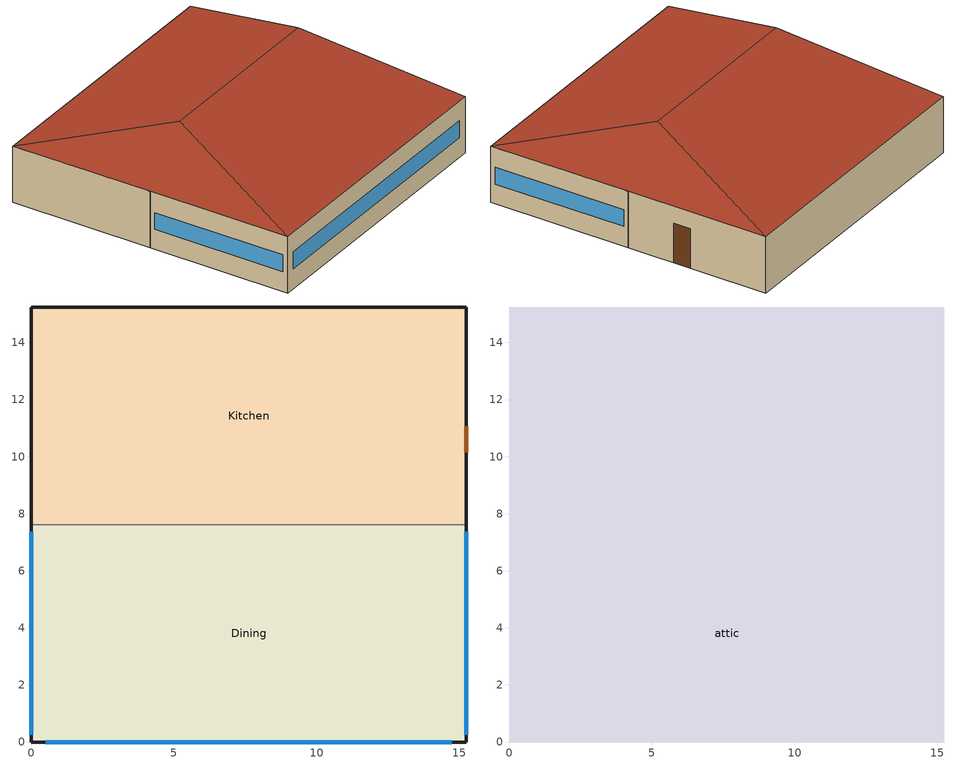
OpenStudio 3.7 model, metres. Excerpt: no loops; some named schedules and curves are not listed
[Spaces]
Dining
 floor ground (Foundation F 126 Perim 3049 Area 11617): 15.24,7.62 15.24,0 0,0 0,7.62 z0
 wall outside: 0,7.62 0,0 15.24,0 15.24,7.62 z0:3.05
 wall to Kitchen: 15.24,7.62 0,7.62 z0:3.05
 window: 0.51,0 14.73,0 / 0,7.37 0,0.25 / 15.24,0.25 15.24,7.37 z1.07:1.98
Kitchen
 floor ground (Foundation F 126 Perim 3049 Area 11617): 15.24,15.24 15.24,7.62 0,7.62 0,15.24 z0
 wall outside: 15.24,7.62 15.24,15.24 0,15.24 0,7.62 z0:3.05
 door: 15.24,10.15 15.24,11.06 z0:2.13
attic
 floor to Dining: 15.24,7.62 15.24,0 0,0 0,7.62 z3.05
 floor to Kitchen: 15.24,15.24 15.24,7.62 0,7.62 0,15.24 z3.05
 roof outside: 12.7,7.62,5.59 15.24,15.24,3.05 0,15.24,3.05 2.54,7.62,5.59; 12.7,7.62,5.59 15.24,0,3.05 15.24,15.24,3.05; 2.54,7.62,5.59 0,15.24,3.05 0,0,3.05; 2.54,7.62,5.59 0,0,3.05 15.24,0,3.05 12.7,7.62,5.59
[Site]
Atlanta-Hartsfield Jackson Intl AP_GA_USA: Latitude {deg}=33.63; Longitude {deg}=-84.43; Time Zone {hr}=-5; Elevation {m}=308; Terrain=City
[Building]
-QuickServiceRestaurant-ASHRAE 169-2013-3A created: 2026-01-23 11:01:37 -0500: North Axis {deg}=0; Default Construction Set=90.1-2019 - QckSrvRest - ASHRAE 169-2013-3A; Standards Number of Stories=1; Standards Number of Above Ground Stories=1; Standards Building Type=QuickServiceRestaurant
[ClimateZones]
Climate Zone Institution Name 1=ASHRAE; Climate Zone Document Name 1=ANSI/ASHRAE Standard 169; Climate Zone Document Year 1=2006; Climate Zone Value 1=3A
[Site:WaterMainsTemperature]
Calculation Method=Correlation; Annual Average Outdoor Air Temperature {C}=16.6; Maximum Difference In Monthly Average Outdoor Air Temperatures {deltaC}=22.5
[SizingPeriod:DesignDay] Barometric Pressure {Pa}=97621; Rain Indicator=No; Snow Indicator=No; Day of Month=21; Daylight Saving Time Indicator=No; Humidity Condition Type=Wetbulb; Dry-Bulb Temperature Range Modifier Type=DefaultMultipliers
Name | Maximum Dry-Bulb Temperature {C} | Daily Dry-Bulb Temperature Range {deltaC} | Wind Speed {m/s} | Wind Direction {deg} | Month | Day Type | Wetbulb or DewPoint at Maximum Dry-Bulb {C} | Solar Model Indicator | ASHRAE Clear Sky Optical Depth for Beam Irradiance | ASHRAE Clear Sky Optical Depth for Diffuse Irradiance | Sky Clearness
Atlanta-Hartsfield.Jackson.Intl.AP_GA_USA Ann Clg .4% Condns DB=>MWB | 34.4 | 9.5 | 4 | 300 | 7 | SummerDesignDay | 23.5 | ASHRAETau | 0.556 | 1.779
Atlanta-Hartsfield.Jackson.Intl.AP_GA_USA Ann Htg 99.6% Condns DB | -6.3 | 0 | 5.3 | 320 | 1 | WinterDesignDay | -6.3 | ASHRAEClearSky |  |  | 0
[Site:GroundTemperature:FCfactorMethod]
January Ground Temperature {C}=16; February Ground Temperature {C}=11.9; March Ground Temperature {C}=7.7; April Ground Temperature {C}=4; May Ground Temperature {C}=7.9; June Ground Temperature {C}=13.8; July Ground Temperature {C}=17.2; August Ground Temperature {C}=20.8; September Ground Temperature {C}=24.8; October Ground Temperature {C}=26.1; November Ground Temperature {C}=26.5; December Ground Temperature {C}=22.5
[Material:NoMass] Thermal Absorptance=0.9; Solar Absorptance=0.7
Name | Roughness | Thermal Resistance {m2-K/W} | Visible Absorptance
CP02 CARPET PAD | VeryRough | 0.21648 | 0.8
Typical Insulation R-10.94 | Smooth | 1.92744 | 0.7
Typical Carpet Pad | Smooth | 0.21648 | 0.8
Typical Insulation R-9.06 | Smooth | 1.59504 | 0.7
Typical Insulation R-35.4; Typical Insulation R-35.4 1 | Smooth | 6.23479 | 0.7
Typical Insulation R-1.85 | Smooth | 0.326262 | 0.7
Typical Insulation R-2.38 | Smooth | 0.418404 | 0.7
[Material]
Name | Roughness | Thickness {m} | Conductivity {W/m-K} | Density {kg/m3} | Specific Heat {J/kg-K} | Thermal Absorptance | Solar Absorptance | Visible Absorptance
100mm Normalweight concrete floor | MediumSmooth | 0.1016 | 2.31 | 2322 | 832
G01 13mm gypsum board | Smooth | 0.0127 | 0.16 | 800 | 1090 | 0.9 | 0.7 | 0.5
4 in. Normalweight Concrete Floor | MediumRough | 0.1016 | 2.31 | 2322 | 832 | 0.9 | 0.7 | 0.7
25mm Stucco | Smooth | 0.0254 | 0.72 | 1856 | 840 | 0.9 | 0.7 | 0.7
5/8 in. Gypsum Board | MediumSmooth | 0.0159 | 0.16 | 800 | 1090 | 0.9 | 0.7 | 0.7
8 in. Normalweight Concrete Floor | MediumRough | 0.2032 | 2.31 | 2322 | 832 | 0.9 | 0.7 | 0.7
8 in. Concrete Block Basement Wall | MediumRough | 0.2032 | 1.326 | 1842 | 912 | 0.9 | 0.7 | 0.7
F08 Metal surface | Smooth | 0.0008 | 45.28 | 7824 | 500 | 0.9 | 0.7 | 0.7
G05 25mm wood | MediumSmooth | 0.0254 | 0.15 | 608 | 1630 | 0.9 | 0.5 | 0.5
5/8 in. Plywood | Smooth | 0.0159 | 0.12 | 544 | 1210 | 0.9 | 0.7 | 0.7
Asphalt Shingles | VeryRough | 0.0032 | 0.04 | 1120 | 1260 | 0.9 | 0.7 | 0.7
Std Wood 6inch | MediumSmooth | 0.15 | 0.12 | 540 | 1210 | 0.9 | 0.7 | 0.7
[Construction:FfactorGroundFloor]
Foundation F 126 Perim 3049 Area 11617: F-Factor {W/m-K}=1.26344; Area {m2}=116.171; PerimeterExposed {m}=30.4856
[DefaultConstructionSet]
Name | Default Exterior Surface Constructions | Default Interior Surface Constructions | Default Ground Contact Surface Constructions | Default Exterior SubSurface Constructions | Default Interior SubSurface Constructions | Interior Partition Construction
90.1-2019 - QckSrvRest - ASHRAE 169-2013-3A | Default Surface Constructions 1 | Default Surface Constructions 2 | Default Surface Constructions 3 | Default Sub Surface Constructions 1 | Default Sub Surface Constructions 2 | Typical Interior Partition
90.1-2019 -  - Attic - ASHRAE 169-2013-3A | Default Surface Constructions 4 | Default Surface Constructions 5 | Default Surface Constructions 6 | Default Sub Surface Constructions 3 | Default Sub Surface Constructions 4
[DefaultSurfaceConstructions]
Name | Floor Construction | Wall Construction | Roof Ceiling Construction
Default Surface Constructions 1 | Typical Insulated Exterior Mass Floor R-13.51 | Typical Insulated Wood Framed Exterior Wall R-11.24 | Typical Wood Joist Attic Floor R-37.04
Default Surface Constructions 2 | Typical Interior Floor | Typical Interior Wall | Typical Interior Ceiling
Default Surface Constructions 3 | Typical Insulated Carpeted 8in Slab Floor | Typical Insulated Basement Mass Wall
Default Surface Constructions 4 | Typical Attic Soffit |  | Typical Uninsulated Wood Joist Attic Roof
Default Surface Constructions 5 | Typical Wood Joist Attic Floor R-37.04 1
Default Surface Constructions 6
[Construction]
Typical Insulated Exterior Mass Floor R-13.51: Typical Insulation R-10.94, 4 in. Normalweight Concrete Floor, Typical Carpet Pad
Typical Insulated Wood Framed Exterior Wall R-11.24: 25mm Stucco, 5/8 in. Gypsum Board, Typical Insulation R-9.06, 5/8 in. Gypsum Board
Typical Wood Joist Attic Floor R-37.04: 5/8 in. Gypsum Board, Typical Insulation R-35.4
Typical Interior Floor: 100mm Normalweight concrete floor, CP02 CARPET PAD
Typical Interior Wall: G01 13mm gypsum board, G01 13mm gypsum board
Typical Interior Ceiling: CP02 CARPET PAD, 100mm Normalweight concrete floor
Typical Insulated Carpeted 8in Slab Floor: 8 in. Normalweight Concrete Floor, Typical Carpet Pad
Typical Insulated Basement Mass Wall: 8 in. Concrete Block Basement Wall
U 0.42 SHGC 0.25 Simple Glazing Window Weighted U-0.42 SHGC 0.25: U 0.42 SHGC 0.25 Simple Glazing U-0.42 SHGC 0.25
U 0.42 SHGC 0.25 Simple Glazing Window Weighted U-0.42 SHGC 0.25 1: U 0.42 SHGC 0.25 Simple Glazing U-0.42 SHGC 0.25 1
Typical Insulated Metal Door R-2.7: F08 Metal surface, Typical Insulation R-1.85
U 0.42 SHGC 0.25 Simple Glazing Window Weighted U-0.42 SHGC 0.25 2: U 0.42 SHGC 0.25 Simple Glazing U-0.42 SHGC 0.25 2
Typical Overhead Door R-3.23: Typical Insulation R-2.38
U 0.55 SHGC 0.3 Simple Glazing Skylight U-0.55 SHGC 0.3: U 0.55 SHGC 0.3 Simple Glazing U-0.55 SHGC 0.3
Typical Interior Window: Clear 3mm
Typical Interior Door; Typical Interior Partition: G05 25mm wood
Typical Attic Soffit: 5/8 in. Plywood
Typical Uninsulated Wood Joist Attic Roof: Asphalt Shingles, 5/8 in. Plywood
Typical Wood Joist Attic Floor R-37.04 1: 5/8 in. Gypsum Board, Typical Insulation R-35.4 1
InteriorFurnishings: Std Wood 6inch
[DefaultSubSurfaceConstructions]
Name | Fixed Window Construction | Operable Window Construction | Door Construction | Glass Door Construction | Overhead Door Construction | Skylight Construction | Tubular Daylight Dome Construction | Tubular Daylight Diffuser Construction
Default Sub Surface Constructions 1 | U 0.42 SHGC 0.25 Simple Glazing Window Weighted U-0.42 SHGC 0.25 | U 0.42 SHGC 0.25 Simple Glazing Window Weighted U-0.42 SHGC 0.25 1 | Typical Insulated Metal Door R-2.7 | U 0.42 SHGC 0.25 Simple Glazing Window Weighted U-0.42 SHGC 0.25 2 | Typical Overhead Door R-3.23 | U 0.55 SHGC 0.3 Simple Glazing Skylight U-0.55 SHGC 0.3 | Typical Interior Window | Typical Interior Window
Default Sub Surface Constructions 2 | Typical Interior Window | Typical Interior Window | Typical Interior Door
Default Sub Surface Constructions 3; Default Sub Surface Constructions 4
[WindowMaterial:SimpleGlazingSystem]
Name | U-Factor {W/m2-K} | Solar Heat Gain Coefficient
U 0.42 SHGC 0.25 Simple Glazing U-0.42 SHGC 0.25; U 0.42 SHGC 0.25 Simple Glazing U-0.42 SHGC 0.25 1; U 0.42 SHGC 0.25 Simple Glazing U-0.42 SHGC 0.25 2 | 2.38487 | 0.25
U 0.55 SHGC 0.3 Simple Glazing U-0.55 SHGC 0.3 | 3.12304 | 0.3
[WindowMaterial:Glazing]
Clear 3mm: Optical Data Type=SpectralAverage; Thickness {m}=0.003; Solar Transmittance at Normal Incidence=0.837; Front Side Solar Reflectance at Normal Incidence=0.075; Back Side Solar Reflectance at Normal Incidence=0.075; Visible Transmittance at Normal Incidence=0.898; Front Side Visible Reflectance at Normal Incidence=0.081; Back Side Visible Reflectance at Normal Incidence=0.081; Infrared Transmittance at Normal Incidence=0; Front Side Infrared Hemispherical Emissivity=0.84; Back Side Infrared Hemispherical Emissivity=0.84; Conductivity {W/m-K}=0.9; Dirt Correction Factor for Solar and Visible Transmittance=1; Solar Diffusing=No
[Space]
Name | Space Type | Building Story | Thermal Zone | Part of Total Floor Area
Dining | QuickServiceRestaurant Dining | Building Story 1 | Dining ZN | Yes
Kitchen | QuickServiceRestaurant Kitchen | Building Story 1 | Kitchen ZN | Yes
attic | QuickServiceRestaurant Attic | Building Story 2 | attic ZN | No
[BuildingStory]
Name | Nominal Z Coordinate {m}
Building Story 1 | 0
Building Story 2 | 3.0488
[SpaceType] Standards Building Type=QuickServiceRestaurant
Name | Default Schedule Set | Design Specification Outdoor Air Object | Standards Space Type | Default Construction Set
QuickServiceRestaurant Dining | QuickServiceRestaurant Dining Schedule Set | QuickServiceRestaurant Dining Ventilation | Dining
QuickServiceRestaurant Kitchen | QuickServiceRestaurant Kitchen Schedule Set | QuickServiceRestaurant Kitchen Ventilation | Kitchen
QuickServiceRestaurant Attic | QuickServiceRestaurant Attic Schedule Set | QuickServiceRestaurant Attic Ventilation | Attic | 90.1-2019 -  - Attic - ASHRAE 169-2013-3A
[DesignSpecification:OutdoorAir]
Name | Outdoor Air Flow per Person {m3/s-person} | Outdoor Air Flow per Floor Area {m3/s-m2} | Outdoor Air Flow Air Changes per Hour {1/hr} | Outdoor Air Method | Outdoor Air Flow Rate {m3/s}
QuickServiceRestaurant Attic Ventilation | 0 | 0 | 0
QuickServiceRestaurant Dining Ventilation | 0.00353961 | 0.0009144 |  | Sum
QuickServiceRestaurant Kitchen Ventilation | 0 | 0 |  | Sum | 1.14136
[DefaultScheduleSet]
Name | Number of People Schedule | People Activity Level Schedule | Lighting Schedule | Electric Equipment Schedule | Infiltration Schedule | Gas Equipment Schedule
QuickServiceRestaurant Attic Schedule Set
QuickServiceRestaurant Dining Schedule Set | RestaurantFastFood BLDG_OCC_SCH | RestaurantFastFood ACTIVITY_SCH | RestaurantFastFood BLDG_LIGHT_DINING_SCH_2013 | RestaurantFastFood BLDG_EQUIP_SCH | RestaurantFastFood INFIL_SCH_PNNL
QuickServiceRestaurant Kitchen Schedule Set | RestaurantFastFood BLDG_OCC_SCH | RestaurantFastFood ACTIVITY_SCH | RestaurantFastFood BLDG_LIGHT_KITCHEN_SCH_2010_2013 | RestaurantFastFood BLDG_EQUIP_SCH | RestaurantFastFood INFIL_SCH_PNNL | RestaurantFastFood FF_GAS_EQUIP_SCH
[ThermostatSetpoint:DualSetpoint]
Name | Heating Setpoint Temperature Schedule | Cooling Setpoint Temperature Schedule
QuickServiceRestaurant Attic Thermostat 1
QuickServiceRestaurant Dining Thermostat 1 | RestaurantFastFood HTGSETP_SCH_NO_OPTIMUM | RestaurantFastFood CLGSETP_SCH_NO_OPTIMUM
QuickServiceRestaurant Kitchen Thermostat 1 | RestaurantFastFood HTGSETP_KITCHEN_SCH_NO_OPTIMUM | RestaurantFastFood CLGSETP_KITCHEN_SCH_NO_OPTIMUM
[People:Definition] Number of People Calculation Method=People/Area; Fraction Radiant=0.3
Name | People per Space Floor Area {person/m2}
QuickServiceRestaurant Dining People Definition | 0.753474
QuickServiceRestaurant Kitchen People Definition | 0.0538196
[People] Work Efficiency Schedule=Work Efficiency Schedule; Clothing Insulation Schedule=Clothing Schedule; Air Velocity Schedule=Air Velocity Schedule; Multiplier=1
Name | People Definition | Space or SpaceType
QuickServiceRestaurant Dining People | QuickServiceRestaurant Dining People Definition | QuickServiceRestaurant Dining
QuickServiceRestaurant Kitchen People | QuickServiceRestaurant Kitchen People Definition | QuickServiceRestaurant Kitchen
[Lights:Definition] Design Level Calculation Method=Watts/Area; Fraction Visible=0.2; Return Air Fraction=0
Name | Watts per Space Floor Area {W/m2} | Fraction Radiant
QuickServiceRestaurant Dining Lights Definition | 6.45835 | 0.37
QuickServiceRestaurant Kitchen Lights Definition | 11.7327 | 0.7
[ElectricEquipment:Definition]
Name | Design Level Calculation Method | Watts per Space Floor Area {W/m2} | Fraction Latent | Fraction Radiant | Fraction Lost | Design Level {W}
QuickServiceRestaurant Dining Elec Equip Definition | Watts/Area | 116.788 | 0.25 | 0.3 | 0
QuickServiceRestaurant Kitchen Elec Equip Definition | Watts/Area | 270.885 | 0.25 | 0.3 | 0.3
Kitchen Electric Equipment Definition1 | EquipmentLevel |  | 0 | 0.25 | 0 | 277.5
Kitchen Electric Equipment Definition2 | EquipmentLevel |  | 0 | 0.25 | 0 | 313.3
[ElectricEquipment]
Name | Electric Equipment Definition | Space or SpaceType | Schedule
QuickServiceRestaurant Dining Elec Equip | QuickServiceRestaurant Dining Elec Equip Definition | QuickServiceRestaurant Dining
QuickServiceRestaurant Kitchen Elec Equip | QuickServiceRestaurant Kitchen Elec Equip Definition | QuickServiceRestaurant Kitchen
Kitchen_Reach-in-Freezer | Kitchen Electric Equipment Definition1 | QuickServiceRestaurant Kitchen | RestaurantFastFood ALWAYS_ON
Kitchen_Reach-in-Refrigerator | Kitchen Electric Equipment Definition2 | QuickServiceRestaurant Kitchen | RestaurantFastFood ALWAYS_ON
[GasEquipment:Definition]
QuickServiceRestaurant Kitchen Gas Equip Definition: Design Level Calculation Method=Watts/Area; Watts per Space Floor Area {W/m2}=791.361; Fraction Latent=0.1; Fraction Radiant=0.2; Fraction Lost=0.7
[GasEquipment]
QuickServiceRestaurant Kitchen Gas Equip: Gas Equipment Definition=QuickServiceRestaurant Kitchen Gas Equip Definition; Space or SpaceType=QuickServiceRestaurant Kitchen
[SpaceInfiltration:DesignFlowRate]
Name | Space or SpaceType | Schedule | Design Flow Rate Calculation Method | Flow per Exterior Surface Area {m3/s-m2} | Constant Term Coefficient | Temperature Term Coefficient | Velocity Term Coefficient | Velocity Squared Term Coefficient | Design Flow Rate {m3/s}
Dining Infiltration | Dining | RestaurantFastFood INFIL_SCH_PNNL | Flow/ExteriorArea | 0.000569573 | 0 | 0 | 0.224 | 0
Kitchen Infiltration | Kitchen | RestaurantFastFood INFIL_SCH_PNNL | Flow/ExteriorArea | 0.000569573 | 0 | 0 | 0.224 | 0
Dining door Infiltration | Dining | RestaurantFastFood DOOR_INFIL_SCH | Flow/Space |  |  |  |  |  | 0
Space Infiltration Design Flow Rate 2 | attic | Always On | Flow/Space |  |  |  |  |  | 0.0729
[ThermalZone] Use Ideal Air Loads=No
Name | Thermostat | Primary Daylighting Control | Fraction of Zone Controlled by Primary Daylighting Control | Secondary Daylighting Control | Fraction of Zone Controlled by Secondary Daylighting Control
attic ZN | QuickServiceRestaurant Attic Thermostat 1
Dining ZN | QuickServiceRestaurant Dining Thermostat 1 | Dining Daylt Sensor 1 | 0.452 | Dining Daylt Sensor 2 | 0.317
Kitchen ZN | QuickServiceRestaurant Kitchen Thermostat 1
[Sizing:Zone]
attic ZN: Zone Cooling Design Supply Air Temperature Input Method=SupplyAirTemperature; Zone Cooling Design Supply Air Temperature {C}=14; Zone Cooling Design Supply Air Temperature Difference {deltaC}=11.11; Zone Heating Design Supply Air Temperature Input Method=SupplyAirTemperature; Zone Heating Design Supply Air Temperature {C}=40; Zone Heating Design Supply Air Temperature Difference {deltaC}=11.11; Zone Cooling Design Supply Air Humidity Ratio {kg-H2O/kg-air}=0.0085; Zone Heating Design Supply Air Humidity Ratio {kg-H2O/kg-air}=0.008; Cooling Design Air Flow Method=DesignDay; Heating Design Air Flow Method=DesignDay; Account for Dedicated Outdoor Air System=No; Dedicated Outdoor Air System Control Strategy=NeutralSupplyAir; Dedicated Outdoor Air Low Setpoint Temperature for Design {C}=autosize; Dedicated Outdoor Air High Setpoint Temperature for Design {C}=autosize; Zone Load Sizing Method=Sensible Load Only No Latent Load; Zone Latent Cooling Design Supply Air Humidity Ratio Input Method=HumidityRatioDifference; Zone Cooling Design Supply Air Humidity Ratio Difference {kgWater/kgDryAir}=0.005; Zone Latent Heating Design Supply Air Humidity Ratio Input Method=HumidityRatioDifference; Zone Humidification Design Supply Air Humidity Ratio Difference {kgWater/kgDryAir}=0.005
[AvailabilityManager:NightCycle] Applicability Schedule=Always On Discrete; Control Type=CycleOnAny; Thermostat Tolerance {deltaC}=1; Cycling Run Time {s}=1800
Availability Manager Night Cycle 1; Availability Manager Night Cycle 2
[Refrigeration:Compressor] Refrigeration Compressor Power Curve=New_Low_Temp_Comp_Pwr_Curve_2019_AWEF; Refrigeration Compressor Capacity Curve=New_Low_Temp_Comp_Cap_Curve; Rated Return Gas Temperature {C}=18.3; Rated Subcooling {deltaC}=0
Refrigeration Compressor 1; Refrigeration Compressor 2; Refrigeration Compressor 3; Refrigeration Compressor 4; Refrigeration Compressor 5; Refrigeration Compressor 6; Refrigeration Compressor 7; Refrigeration Compressor 8; Refrigeration Compressor 9; Refrigeration Compressor 10; Refrigeration Compressor 11; Refrigeration Compressor 12; Refrigeration Compressor 13; Refrigeration Compressor 14; Refrigeration Compressor 15; Refrigeration Compressor 16; Refrigeration Compressor 17; Refrigeration Compressor 18; Refrigeration Compressor 19; Refrigeration Compressor 20
[ZoneMixing]
Zone Mixing 1: Zone or Space=Kitchen ZN; Schedule=RestaurantFastFood Hours_of_operation; Design Flow Rate Calculation Method=Flow/Zone; Design Flow Rate {m3/s}=0.416067; Source Zone or Space=Dining ZN; Delta Temperature {deltaC}=0
[InternalMass:Definition]
Internal Mass Definition 1: Construction=InteriorFurnishings; Design Level Calculation Method=SurfaceArea/Area; Surface Area per Space Floor Area=2
[InternalMass] Internal Mass Definition=Internal Mass Definition 1; Multiplier=1
Name | Space or SpaceType
attic Mass | attic
Kitchen Mass | Kitchen
Dining Mass | Dining
[Exterior:Lights:Definition]
Name | Design Level {W}
Occ Sensing Exterior Lights Def | 649.5
NonDimming Exterior Lights Def | 122.81
[Exterior:Lights] Control Option=AstronomicalClock
Name | Exterior Lights Definition | Schedule
Occ Sensing Exterior Lights Def | Occ Sensing Exterior Lights Def | RestaurantFastFood Exterior_lighting_schedule_b_2016
NonDimming Exterior Lights Def | NonDimming Exterior Lights Def | RestaurantFastFood Exterior_lighting_schedule_a
[EnergyManagementSystem:Sensor]
Name | Output Variable or Output Meter Index Key | Output Variable or Output Meter
Business_Sensor | RestaurantFastFood_BUSINESS_SCH | Schedule Value
Dining_LSr | Dining | Space Lights Electricity Rate
Kitchen_LSr | Kitchen | Space Lights Electricity Rate
[Lights] Fraction Replaceable=1
Name | Lights Definition | Space or SpaceType
Dining-QuickServiceRestaurant Dining Lights | QuickServiceRestaurant Dining Lights Definition | Dining
Kitchen-QuickServiceRestaurant Kitchen Lights | QuickServiceRestaurant Kitchen Lights Definition | Kitchen
[EnergyManagementSystem:Actuator] Actuated Component Type=Lights; Actuated Component Control Type=Electricity Rate
Name | Actuated Component
Dining_Light1_Actuator | Dining-QuickServiceRestaurant Dining Lights
Kitchen_Light1_Actuator | Kitchen-QuickServiceRestaurant Kitchen Lights
[EnergyManagementSystem:Program]
SET_Dining_Light_EMS_Program: SET Dining_LSr_IP=0.093*Dining_LSr/116.17147592; IF (Business_Sensor <= 0) && (Dining_LSr_IP >= 0.02); SET Dining_Light1_Actuator = 0.02*116.17147592/0.09290304; ELSE; SET Dining_Light1_Actuator = NULL; ENDIF
SET_Kitchen_Light_EMS_Program: SET Kitchen_LSr_IP=0.093*Kitchen_LSr/116.17147592; IF (Business_Sensor <= 0) && (Kitchen_LSr_IP >= 0.02); SET Kitchen_Light1_Actuator = 0.02*116.17147592/0.09290304; ELSE; SET Kitchen_Light1_Actuator = NULL; ENDIF
[EnergyManagementSystem:ProgramCallingManager]
SET_Dining_Light_EMS_Program_Manager: AfterPredictorAfterHVACManagers; SET_Dining_Light_EMS_Program
SET_Kitchen_Light_EMS_Program_Manager: AfterPredictorAfterHVACManagers; SET_Kitchen_Light_EMS_Program
[HeatExchanger:AirToAir:SensibleAndLatent]
Kitchen ZN PSZ-AC ERV: Availability Schedule=Always On Discrete; Nominal Supply Air Flow Rate {m3/s}=autosize; Sensible Effectiveness at 100% Heating Air Flow=0.7; Latent Effectiveness at 100% Heating Air Flow=0.6; Sensible Effectiveness at 75% Heating Air Flow=0.7; Latent Effectiveness at 75% Heating Air Flow=0.6; Sensible Effectiveness at 100% Cooling Air Flow=0.75; Latent Effectiveness at 100% Cooling Air Flow=0.6; Sensible Effectiveness at 75% Cooling Air Flow=0.75; Latent Effectiveness at 75% Cooling Air Flow=0.6; Nominal Electric Power {W}=868.926; Supply Air Outlet Temperature Control=Yes; Heat Exchanger Type=Rotary; Frost Control Type=ExhaustOnly; Threshold Temperature {C}=-23.3; Initial Defrost Time Fraction=0.167; Rate of Defrost Time Fraction Increase {1/K}=1.44; Economizer Lockout=Yes
[SetpointManager:OutdoorAirPretreat]
Setpoint Manager Outdoor Air Pretreat 1: Minimum Setpoint Temperature {C}=-99; Maximum Setpoint Temperature {C}=99; Minimum Setpoint Humidity Ratio {kgWater/kgDryAir}=1e-05; Maximum Setpoint Humidity Ratio {kgWater/kgDryAir}=1; Setpoint Node or NodeList=Kitchen ZN PSZ-AC ERV Primary Outlet Air Node
[Daylighting:Control] Space=Dining; Position X-Coordinate {m}=7.6215; Position Z-Coordinate {m}=0.762; Illuminance Setpoint {lux}=215; Minimum Input Power Fraction for Continuous Dimming Control=0.2; Minimum Light Output Fraction for Continuous Dimming Control=0.2; Probability Lighting will be Reset When Needed in Manual Stepped Control=1; Maximum Allowable Discomfort Glare Index=22
Name | Position Y-Coordinate {m}
Dining Daylt Sensor 1 | 1.307922
Dining Daylt Sensor 2 | 2.635661
[Schedule:Ruleset]
Name | Default Day Schedule | Summer Design Day Schedule | Winter Design Day Schedule
RestaurantFastFood INFIL_SCH_PNNL | RestaurantFastFood INFIL_SCH_PNNL Default | RestaurantFastFood INFIL_SCH_PNNL Summer Design Day | RestaurantFastFood INFIL_SCH_PNNL Winter Design Day
RestaurantFastFood HTGSETP_SCH_NO_OPTIMUM | RestaurantFastFood HTGSETP_SCH_NO_OPTIMUM Default | RestaurantFastFood HTGSETP_SCH_NO_OPTIMUM Summer Design Day | RestaurantFastFood HTGSETP_SCH_NO_OPTIMUM Winter Design Day
RestaurantFastFood CLGSETP_SCH_NO_OPTIMUM | RestaurantFastFood CLGSETP_SCH_NO_OPTIMUM Default | RestaurantFastFood CLGSETP_SCH_NO_OPTIMUM Summer Design Day | RestaurantFastFood CLGSETP_SCH_NO_OPTIMUM Winter Design Day
RestaurantFastFood HTGSETP_KITCHEN_SCH_NO_OPTIMUM | RestaurantFastFood HTGSETP_KITCHEN_SCH_NO_OPTIMUM Default | RestaurantFastFood HTGSETP_KITCHEN_SCH_NO_OPTIMUM Summer Design Day | RestaurantFastFood HTGSETP_KITCHEN_SCH_NO_OPTIMUM Winter Design Day
RestaurantFastFood Hours_of_operation | RestaurantFastFood Hours_of_operation Default | RestaurantFastFood Hours_of_operation Summer Design Day | RestaurantFastFood Hours_of_operation Winter Design Day
RestaurantFastFood DOOR_INFIL_SCH | RestaurantFastFood DOOR_INFIL_SCH Default | RestaurantFastFood DOOR_INFIL_SCH Summer Design Day | RestaurantFastFood DOOR_INFIL_SCH Winter Design Day
Always On | Always On Default
RestaurantFastFood Exterior_lighting_schedule_b_2016 | RestaurantFastFood Exterior_lighting_schedule_b_2016 Default | RestaurantFastFood Exterior_lighting_schedule_b_2016 Summer Design Day | RestaurantFastFood Exterior_lighting_schedule_b_2016 Winter Design Day
RestaurantFastFood Exterior_lighting_schedule_a | RestaurantFastFood Exterior_lighting_schedule_a Default | RestaurantFastFood Exterior_lighting_schedule_a Summer Design Day | RestaurantFastFood Exterior_lighting_schedule_a Winter Design Day
